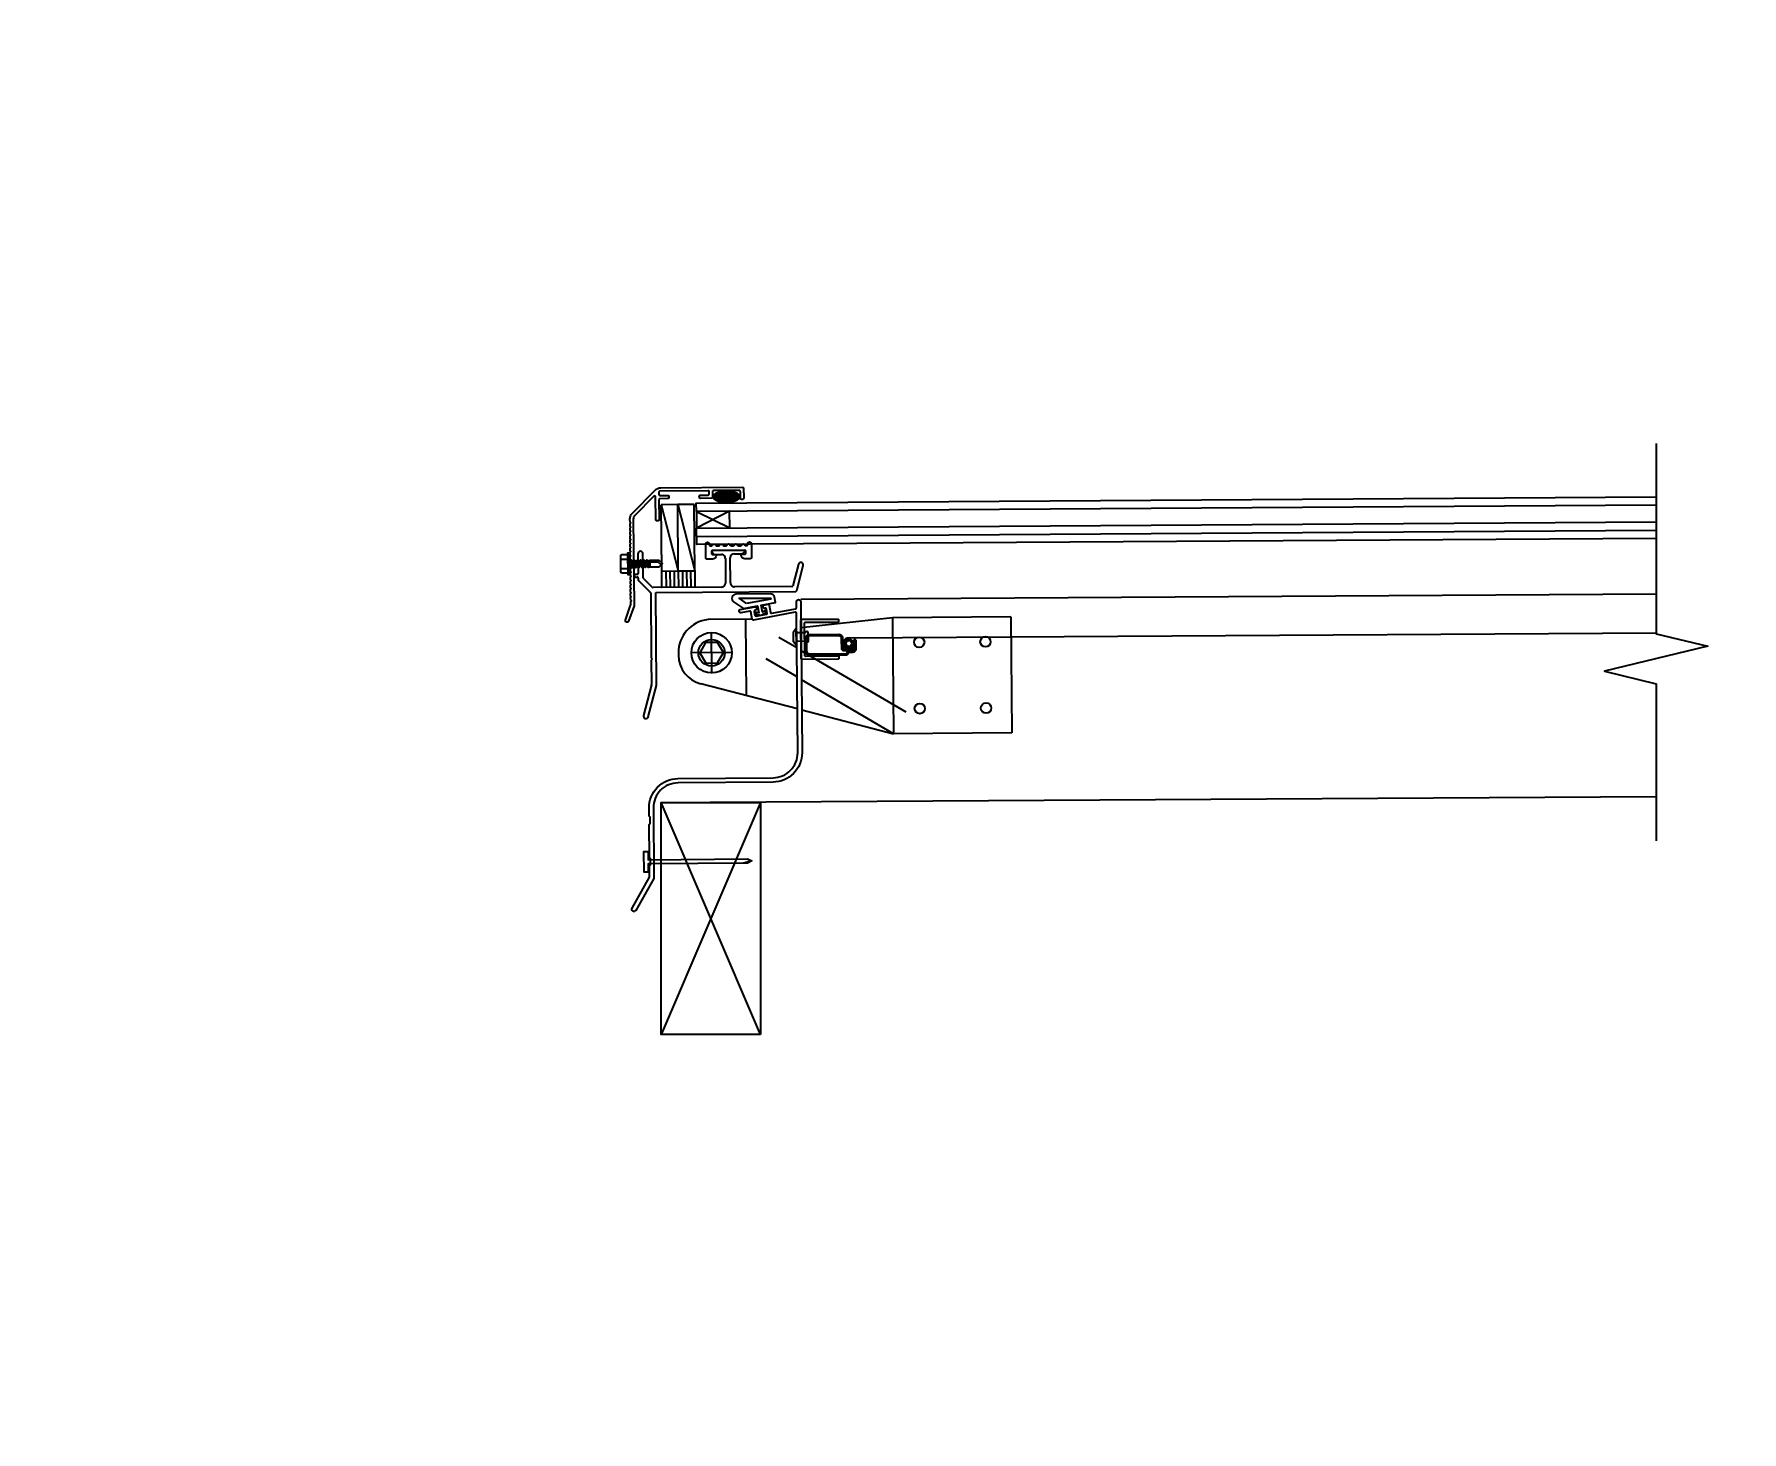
# Model space of a CAD drawing. Header units: inches. Extents: x -2661 to 42767, y -1222 to 9099.
# Drawn here: x 2387.08 to 2412.85, y 1859.68 to 1880.78 of the extents above; entities that cross this region are included whole.
import ezdxf
from ezdxf import colors
from ezdxf.entities.mleader import LeaderData, LeaderLine
from ezdxf.math import Vec2, Vec3

# ---------------------------------------------------------------- set-up
doc = ezdxf.new("R2010")
doc.units = ezdxf.units.IN
doc.header["$LTSCALE"] = 12
doc.header["$MEASUREMENT"] = 0
doc.layers.get('0').update_dxf_attribs({"linetype": 'CONTINUOUS'})
doc.layers.add('DESIGNER COMMENTS', color=221, linetype='CONTINUOUS', plot=False)
for name, color, linetype in [('S-ANNO-NOTE', 4, 'CONTINUOUS'), ('S-ARCH', 1, 'CONTINUOUS'), ('S-WOOD', 3, 'CONTINUOUS')]:
    doc.layers.add(name, color=color, linetype=linetype)
doc.styles.add('Arial', font='arial.ttf', dxfattribs={"width": 0.85})

# ---------------------------------------------------------------- blocks, each defined once
blk = doc.blocks.new('*U1285')
blk.add_lwpolyline([(1.5, -3.5), (0, -3.5), (0, 0), (1.5, 0)], close=True)
at = {"layer": 'S-WOOD', "color": 2}
for p, q in [((1.5, -3.5), (0, 0)), ((1.5, 0), (0, -3.5))]:
    blk.add_line(p, q, dxfattribs=at)
blk = doc.blocks.new('SKYKLIGHT LEFT')
at = {"layer": 'S-ARCH'}
h = blk.add_hatch(dxfattribs=at)
h.set_pattern_fill('ANSI31', color=256, angle=0.4896, style=0, pattern_type=2)
h.set_pattern_definition([(45.48955, (23727.127024, -124296.161193), (-0.010446132, 0.01026913), [])])
h.paths.add_polyline_path([(23726.825, -124301.695), (23726.825, -124301.697), (23726.826, -124301.699), (23726.826, -124301.701), (23726.826, -124301.702), (23726.827, -124301.704), (23726.827, -124301.706), (23726.828, -124301.708), (23726.828, -124301.709), (23726.829, -124301.711), (23726.83, -124301.713), (23726.831, -124301.715), (23726.833, -124301.717), (23726.834, -124301.718), (23726.835, -124301.72), (23726.837, -124301.723), (23726.838, -124301.725), (23726.84, -124301.727), (23726.843, -124301.729), (23726.845, -124301.731), (23726.848, -124301.733), (23726.851, -124301.736), (23726.854, -124301.738), (23726.857, -124301.74), (23726.861, -124301.743), (23726.865, -124301.745), (23726.869, -124301.747), (23726.873, -124301.749), (23726.878, -124301.752), (23726.882, -124301.754), (23726.887, -124301.756), (23726.892, -124301.758), (23726.897, -124301.759), (23726.903, -124301.761), (23726.908, -124301.763), (23726.915, -124301.765), (23726.921, -124301.766), (23726.928, -124301.768), (23726.935, -124301.77), (23726.943, -124301.771), (23726.951, -124301.773), (23726.96, -124301.774), (23726.969, -124301.776), (23726.978, -124301.777), (23726.987, -124301.777), (23726.997, -124301.778), (23727.007, -124301.778), (23727.017, -124301.779), (23727.028, -124301.779), (23727.039, -124301.779), (23727.049, -124301.778), (23727.06, -124301.778), (23727.069, -124301.777), (23727.079, -124301.776), (23727.088, -124301.775), (23727.097, -124301.773), (23727.105, -124301.772), (23727.113, -124301.77), (23727.121, -124301.768), (23727.128, -124301.767), (23727.134, -124301.765), (23727.14, -124301.763), (23727.145, -124301.762), (23727.15, -124301.76), (23727.154, -124301.759), (23727.158, -124301.757), (23727.162, -124301.756), (23727.166, -124301.754), (23727.17, -124301.753), (23727.173, -124301.751), (23727.177, -124301.75), (23727.18, -124301.748), (23727.184, -124301.747), (23727.187, -124301.745), (23727.19, -124301.743), (23727.193, -124301.742), (23727.196, -124301.74), (23727.198, -124301.738), (23727.201, -124301.736), (23727.204, -124301.734), (23727.206, -124301.732), (23727.208, -124301.73), (23727.211, -124301.728), (23727.212, -124301.726), (23727.214, -124301.724), (23727.216, -124301.723), (23727.217, -124301.721), (23727.219, -124301.719), (23727.22, -124301.718), (23727.221, -124301.717), (23727.222, -124301.715), (23727.223, -124301.714), (23727.224, -124301.712), (23727.224, -124301.711), (23727.225, -124301.709), (23727.226, -124301.708), (23727.227, -124301.706), (23727.227, -124301.704), (23727.228, -124301.703), (23727.229, -124301.701), (23727.229, -124301.699), (23727.229, -124301.697), (23727.229, -124301.695), (23727.23, -124301.693), (23727.23, -124301.691), (23727.23, -124301.689), (23727.229, -124301.687), (23727.229, -124301.685), (23727.229, -124301.683), (23727.228, -124301.681), (23727.228, -124301.68), (23727.227, -124301.678), (23727.226, -124301.676), (23727.226, -124301.675), (23727.225, -124301.673), (23727.224, -124301.671), (23727.222, -124301.669), (23727.221, -124301.667), (23727.22, -124301.665), (23727.218, -124301.663), (23727.216, -124301.661), (23727.215, -124301.659), (23727.212, -124301.657), (23727.21, -124301.655), (23727.207, -124301.652), (23727.204, -124301.65), (23727.201, -124301.648), (23727.198, -124301.645), (23727.194, -124301.643), (23727.19, -124301.641), (23727.186, -124301.639), (23727.182, -124301.636), (23727.177, -124301.634), (23727.173, -124301.632), (23727.168, -124301.63), (23727.163, -124301.628), (23727.158, -124301.626), (23727.152, -124301.625), (23727.147, -124301.623), (23727.14, -124301.621), (23727.134, -124301.619), (23727.127, -124301.618), (23727.12, -124301.616), (23727.112, -124301.614), (23727.104, -124301.613), (23727.095, -124301.611), (23727.086, -124301.61), (23727.077, -124301.609), (23727.068, -124301.608), (23727.058, -124301.608), (23727.048, -124301.607), (23727.038, -124301.607), (23727.027, -124301.607), (23727.016, -124301.607), (23727.006, -124301.608), (23726.995, -124301.608), (23726.986, -124301.609), (23726.976, -124301.61), (23726.967, -124301.611), (23726.958, -124301.612), (23726.95, -124301.614), (23726.942, -124301.616), (23726.934, -124301.617), (23726.927, -124301.619), (23726.921, -124301.621), (23726.915, -124301.622), (23726.91, -124301.624), (23726.905, -124301.625), (23726.901, -124301.627), (23726.897, -124301.628), (23726.893, -124301.63), (23726.889, -124301.631), (23726.885, -124301.633), (23726.882, -124301.635), (23726.878, -124301.636), (23726.875, -124301.638), (23726.871, -124301.639), (23726.868, -124301.641), (23726.865, -124301.642), (23726.862, -124301.644), (23726.859, -124301.646), (23726.856, -124301.648), (23726.854, -124301.65), (23726.851, -124301.652), (23726.849, -124301.654), (23726.847, -124301.656), (23726.844, -124301.658), (23726.842, -124301.66), (23726.841, -124301.661), (23726.839, -124301.663), (23726.838, -124301.665), (23726.836, -124301.666), (23726.835, -124301.668), (23726.834, -124301.669), (23726.833, -124301.67), (23726.832, -124301.672), (23726.831, -124301.673), (23726.831, -124301.675), (23726.83, -124301.676), (23726.829, -124301.678), (23726.828, -124301.68), (23726.828, -124301.681), (23726.827, -124301.683), (23726.826, -124301.685), (23726.826, -124301.687), (23726.826, -124301.689), (23726.825, -124301.691), (23726.825, -124301.693)])
for p, q in [((23726.291, -124301.812), (23726.041, -124301.814)), ((23726.05, -124302.814), (23726.041, -124301.814)), ((23726.041, -124301.814), (23726.3, -124302.812)), ((23726.541, -124301.81), (23726.291, -124301.812)), ((23726.3, -124302.812), (23726.291, -124301.812)), ((23726.291, -124301.812), (23726.55, -124302.81)), ((23726.3, -124302.812), (23726.291, -124301.812)), ((23726.55, -124302.81), (23726.541, -124301.81)), ((23726.573, -124301.916), (23727.076, -124302.161)), ((23727.073, -124301.911), (23726.576, -124302.166)), ((23726.577, -124302.291), (23741.056, -124302.197, -1912.518)), ((23725.692, -124302.554), (23725.694, -124302.85)), ((23725.77, -124302.917), (23725.767, -124302.554)), ((23727.305, -124302.503), (23726.805, -124302.507)), ((23727.145, -124302.554), (23727.246, -124302.554)), ((23725.433, -124302.636), (23725.536, -124302.635)), ((23725.434, -124302.777), (23725.537, -124302.776)), ((23725.573, -124302.75), (23725.561, -124302.687)), ((23725.595, -124302.75), (23725.579, -124302.661)), ((23725.588, -124302.645), (23725.611, -124302.765)), ((23725.604, -124302.661), (23725.62, -124302.749)), ((23725.643, -124302.749), (23725.626, -124302.661)), ((23725.658, -124302.765), (23725.636, -124302.645)), ((23725.652, -124302.66), (23725.668, -124302.749)), ((23725.69, -124302.749), (23725.674, -124302.66)), ((23725.706, -124302.764), (23725.684, -124302.644)), ((23725.699, -124302.66), (23725.716, -124302.749)), ((23725.738, -124302.748), (23725.721, -124302.66)), ((23725.753, -124302.764), (23725.731, -124302.644)), ((23725.747, -124302.659), (23725.763, -124302.748)), ((23725.785, -124302.748), (23725.769, -124302.659)), ((23725.779, -124302.644), (23725.801, -124302.763)), ((23725.794, -124302.659), (23725.811, -124302.748)), ((23725.833, -124302.748), (23725.817, -124302.659)), ((23725.826, -124302.643), (23725.849, -124302.763)), ((23725.842, -124302.659), (23725.858, -124302.747)), ((23725.874, -124302.712), (23725.864, -124302.658)), ((23726.05, -124302.814), (23726.3, -124302.812)), ((23726.112, -124302.813), (23726.115, -124303.063)), ((23726.175, -124302.813), (23726.177, -124303.063)), ((23726.237, -124302.812), (23726.24, -124303.062)), ((23726.3, -124302.812), (23726.55, -124302.81)), ((23726.3, -124302.812), (23726.302, -124303.062)), ((23726.362, -124302.811), (23726.365, -124303.061)), ((23726.425, -124302.811), (23726.427, -124303.061)), ((23726.487, -124302.81), (23726.49, -124303.06)), ((23726.865, -124302.567), (23726.95, -124302.566)), ((23727.011, -124302.626), (23727.014, -124302.996)), ((23727.089, -124302.995), (23727.085, -124302.615)), ((23728.112, -124302.713), (23728.029, -124303.036)), ((23728.087, -124303.11), (23728.185, -124302.732)), ((23725.68, -124302.865), (23725.655, -124302.865)), ((23725.655, -124302.905), (23725.68, -124302.905)), ((23725.695, -124302.92), (23725.695, -124302.949)), ((23725.7, -124302.959), (23725.88, -124303.136)), ((23725.91, -124303.061), (23725.775, -124302.927)), ((23726.954, -124303.056), (23725.921, -124303.065)), ((23728.014, -124303.047), (23727.149, -124303.054)), ((23725.884, -124303.146), (23725.892, -124304.119)), ((23725.959, -124303.14), (23728.072, -124303.122)), ((23725.971, -124304.538), (23725.959, -124303.14)), ((23741.056, -124303.166, -1912.518), (23728.147, -124303.246)), ((23727.418, -124303.543), (23726.749, -124303.548)), ((23727.313, -124303.544), (23727.322, -124304.694)), ((23729.535, -124303.521), (23728.151, -124303.671)), ((23731.317, -124303.506), (23729.535, -124303.521)), ((23729.535, -124303.521), (23729.55, -124305.271)), ((23731.317, -124303.506), (23731.332, -124305.256)), ((23726.806, -124304.36), (23726.801, -124303.735)), ((23728.089, -124303.975), (23727.817, -124303.816)), ((23728.875, -124303.822), (23741.056, -124303.748, -1912.518)), ((23726.303, -124304.052), (23726.304, -124304.086)), ((23727.116, -124304.045), (23726.491, -124304.051)), ((23726.712, -124303.894), (23726.624, -124304.049)), ((23726.624, -124304.049), (23726.715, -124304.204)), ((23726.891, -124303.892), (23726.712, -124303.894)), ((23726.982, -124304.046), (23726.891, -124303.892)), ((23726.894, -124304.202), (23726.982, -124304.046)), ((23729.74, -124304.947), (23728.154, -124304.018)), ((23725.893, -124304.161), (23725.896, -124304.528)), ((23725.897, -124304.13), (23725.907, -124304.14)), ((23725.907, -124304.14), (23725.897, -124304.151)), ((23726.715, -124304.204), (23726.894, -124304.202)), ((23728.092, -124304.412), (23727.627, -124304.14)), ((23725.895, -124304.532), (23725.776, -124304.994)), ((23725.848, -124305.013), (23725.97, -124304.541)), ((23728.097, -124304.895), (23726.641, -124304.518)), ((23729.55, -124305.271), (23728.158, -124304.455)), ((23728.162, -124304.911), (23729.55, -124305.271)), ((23731.332, -124305.256), (23729.55, -124305.271)), ((23741.056, -124306.225, -1912.518), (23726.78, -124306.31))]:
    blk.add_line(p, q, dxfattribs=at)
at = {"layer": 'S-ARCH', "elevation": -1912.518}
blk.add_lwpolyline([(23741.056, -124300.889), (23741.056, -124303.761), (23741.834, -124303.95), (23740.278, -124304.328), (23741.056, -124304.518), (23741.056, -124306.889)], dxfattribs=at)
at = {"layer": 'S-ARCH'}
for points in [[(23725.575, -124302.512), (23725.575, -124302.47), (23725.585, -124302.46), (23725.575, -124302.45), (23725.575, -124302.408), (23725.584, -124302.398), (23725.574, -124302.388), (23725.574, -124302.346), (23725.584, -124302.336), (23725.574, -124302.326), (23725.573, -124302.284), (23725.583, -124302.274), (23725.573, -124302.264), (23725.573, -124302.222), (23725.583, -124302.212), (23725.573, -124302.202), (23725.572, -124302.16), (23725.582, -124302.15), (23725.572, -124302.14), (23725.572, -124302.098), (23725.582, -124302.088), (23725.572, -124302.078), (23725.571, -124302.031, -0.198912), (23725.607, -124301.943), (23725.949, -124301.595, -0.198912), (23726.037, -124301.558), (23727.27, -124301.547, -0.414214), (23727.286, -124301.563), (23727.288, -124301.711, -0.414214), (23727.263, -124301.736, -0.414214), (23727.238, -124301.711), (23727.237, -124301.613, 0.414214), (23727.221, -124301.598), (23726.833, -124301.601, 0.414214), (23726.817, -124301.617), (23726.818, -124301.7, -0.414214), (23726.802, -124301.716), (23726.634, -124301.718, -0.414214), (23726.618, -124301.702), (23726.617, -124301.684, -0.414214), (23726.633, -124301.668), (23726.751, -124301.667, 0.414214), (23726.767, -124301.65), (23726.767, -124301.617, 0.414214), (23726.751, -124301.602), (23726.023, -124301.608, 0.414214), (23726.007, -124301.624), (23726.007, -124301.657, 0.414214), (23726.023, -124301.673), (23726.141, -124301.672, -0.414214), (23726.157, -124301.688), (23726.158, -124301.706, -0.414214), (23726.142, -124301.722), (23726.024, -124301.723, 0.414214), (23726.008, -124301.739), (23726.01, -124302.042, -0.414214), (23725.995, -124302.058), (23725.977, -124302.058, -0.414214), (23725.96, -124302.042), (23725.957, -124301.697, 0.668179), (23725.93, -124301.686), (23725.643, -124301.978, 0.198912), (23725.621, -124302.031), (23725.632, -124303.333, -0.087489), (23725.632, -124303.339), (23725.549, -124303.57, -0.414214), (23725.518, -124303.586, -0.414214), (23725.502, -124303.554), (23725.581, -124303.33, 0.087489), (23725.582, -124303.325), (23725.582, -124303.276), (23725.592, -124303.265), (23725.582, -124303.256), (23725.581, -124303.214), (23725.591, -124303.203), (23725.581, -124303.194), (23725.581, -124303.152), (23725.591, -124303.141), (23725.581, -124303.132), (23725.58, -124303.09), (23725.59, -124303.079), (23725.58, -124303.07), (23725.58, -124303.028), (23725.59, -124303.017), (23725.58, -124303.008), (23725.579, -124302.966), (23725.589, -124302.955), (23725.579, -124302.946), (23725.579, -124302.904), (23725.589, -124302.894), (23725.579, -124302.884), (23725.578, -124302.842), (23725.588, -124302.832), (23725.578, -124302.822), (23725.578, -124302.78), (23725.588, -124302.77), (23725.578, -124302.76), (23725.577, -124302.718), (23725.587, -124302.708), (23725.577, -124302.698), (23725.577, -124302.656), (23725.587, -124302.646), (23725.576, -124302.636), (23725.576, -124302.594), (23725.586, -124302.584), (23725.576, -124302.574), (23725.576, -124302.532), (23725.586, -124302.522)], [(23727.033, -124302.424, -0.691564), (23727.085, -124302.424, 0.312101), (23727.099, -124302.433), (23727.129, -124302.433, 0.312101), (23727.143, -124302.423, -0.691564), (23727.195, -124302.423, 0.312101), (23727.209, -124302.432), (23727.239, -124302.432, 0.312101), (23727.253, -124302.422, -0.691564), (23727.305, -124302.422, 0.312101), (23727.319, -124302.431), (23727.333, -124302.431, 0.414214), (23727.348, -124302.416), (23727.348, -124302.404, -0.414214), (23727.375, -124302.376, -0.414214), (23727.403, -124302.403), (23727.404, -124302.614, -0.414214), (23727.39, -124302.629), (23727.303, -124302.63, -0.399638), (23727.248, -124302.578, -0.428941), (23727.263, -124302.562), (23727.305, -124302.562, 0.414214), (23727.32, -124302.546), (23727.32, -124302.514, 0.414214), (23727.305, -124302.5), (23726.815, -124302.504, 0.414214), (23726.8, -124302.519), (23726.8, -124302.551, 0.414214), (23726.815, -124302.566), (23726.858, -124302.565, -0.428941), (23726.873, -124302.581, -0.399638), (23726.818, -124302.634), (23726.732, -124302.634, -0.414214), (23726.717, -124302.62), (23726.715, -124302.409, -0.414214), (23726.742, -124302.381, -0.414214), (23726.77, -124302.409), (23726.77, -124302.421, 0.414214), (23726.785, -124302.436), (23726.799, -124302.436, 0.312101), (23726.813, -124302.426, -0.691564), (23726.865, -124302.426, 0.312101), (23726.879, -124302.435), (23726.909, -124302.435, 0.312101), (23726.923, -124302.425, -0.691564), (23726.975, -124302.425, 0.312101), (23726.989, -124302.434), (23727.019, -124302.434, 0.312101)], [(23727.221, -124303.414, -0.414214), (23727.234, -124303.395), (23727.462, -124303.353, -0.414214), (23727.48, -124303.365), (23727.484, -124303.383, -0.414214), (23727.471, -124303.402), (23727.459, -124303.404, 0.414214), (23727.446, -124303.423), (23727.457, -124303.483, 0.414214), (23727.476, -124303.495), (23727.629, -124303.467, 0.414214), (23727.642, -124303.448), (23727.631, -124303.388, 0.414214), (23727.612, -124303.376), (23727.601, -124303.378, -0.414214), (23727.582, -124303.365), (23727.579, -124303.347, -0.414214), (23727.591, -124303.329), (23727.652, -124303.317, -0.414214), (23727.671, -124303.33), (23727.691, -124303.439, 0.414214), (23727.71, -124303.452), (23728.07, -124303.385, 0.36397), (23728.083, -124303.369), (23728.083, -124303.279, -0.414214), (23728.115, -124303.246, -0.414214), (23728.148, -124303.278), (23728.167, -124305.556, -0.414214), (23727.731, -124306), (23726.296, -124306.012, 0.414214), (23725.924, -124306.39), (23725.933, -124307.446, -0.131652), (23725.931, -124307.454), (23725.658, -124307.936, -0.414214), (23725.614, -124307.948, -0.414214), (23725.602, -124307.904), (23725.866, -124307.437, 0.131652), (23725.868, -124307.429), (23725.867, -124307.263), (23725.882, -124307.247), (23725.881, -124307.153), (23725.866, -124307.139), (23725.861, -124306.638), (23725.876, -124306.622), (23725.875, -124306.528), (23725.86, -124306.514), (23725.859, -124306.391, -0.414214), (23726.295, -124305.947), (23727.73, -124305.935, 0.414214), (23728.102, -124305.556), (23728.084, -124303.453, 0.466308), (23728.065, -124303.437), (23727.436, -124303.554, -0.414214), (23727.417, -124303.541), (23727.397, -124303.432, 0.414214), (23727.378, -124303.419), (23727.243, -124303.444, -0.414214), (23727.224, -124303.431)], [(23727.621, -124303.441), (23727.616, -124303.409), (23727.573, -124303.435), (23727.553, -124303.329), (23727.769, -124303.289), (23727.754, -124303.21, 0.36397), (23727.692, -124303.159), (23727.17, -124303.164, 0.73323), (23727.135, -124303.278), (23727.282, -124303.379), (23727.497, -124303.339), (23727.517, -124303.445), (23727.468, -124303.437), (23727.474, -124303.468), (23727.553, -124303.481)]]:
    blk.add_lwpolyline(points, format="xyb", close=True, dxfattribs=at)
for points in [[(23741.056, -124301.822), (23726.573, -124301.916), (23726.572, -124301.791), (23741.056, -124301.697)], [(23741.056, -124302.322), (23726.578, -124302.416), (23726.576, -124302.166), (23741.056, -124302.072)], [(23725.561, -124302.661), (23725.579, -124302.661), (23725.588, -124302.645), (23725.604, -124302.661), (23725.626, -124302.661), (23725.636, -124302.645), (23725.652, -124302.66), (23725.674, -124302.66), (23725.684, -124302.644), (23725.699, -124302.66), (23725.721, -124302.66), (23725.731, -124302.644), (23725.747, -124302.659), (23725.769, -124302.659), (23725.779, -124302.644), (23725.794, -124302.659), (23725.817, -124302.659), (23725.826, -124302.643), (23725.842, -124302.659), (23725.864, -124302.658), (23725.873, -124302.644)], [(23725.874, -124302.747), (23725.858, -124302.747), (23725.849, -124302.763), (23725.833, -124302.748), (23725.811, -124302.748), (23725.801, -124302.763), (23725.785, -124302.748), (23725.763, -124302.748), (23725.753, -124302.764), (23725.738, -124302.748), (23725.716, -124302.749), (23725.706, -124302.764), (23725.69, -124302.749), (23725.668, -124302.749), (23725.658, -124302.765), (23725.643, -124302.749), (23725.62, -124302.749), (23725.611, -124302.765), (23725.595, -124302.75), (23725.573, -124302.75), (23725.563, -124302.765), (23725.562, -124302.764)], [(23725.873, -124302.65), (23726.008, -124302.648), (23726.061, -124302.701), (23726.009, -124302.755), (23725.874, -124302.756), (23725.873, -124302.644)], [(23726.04, -124302.723), (23725.995, -124302.68), (23725.874, -124302.681)], [(23727.408, -124307.19), (23727.345, -124307.222), (23725.845, -124307.234), (23725.847, -124307.359), (23725.784, -124307.36), (23725.781, -124307.048), (23725.844, -124307.047), (23725.845, -124307.172), (23727.345, -124307.159), (23727.408, -124307.19), (23727.283, -124307.222)]]:
    blk.add_lwpolyline(points, dxfattribs=at)
for points in [[(23726.576, -124302.166), (23727.076, -124302.161), (23727.073, -124301.911), (23726.573, -124301.916)], [(23725.563, -124302.868), (23725.56, -124302.542), (23725.535, -124302.543), (23725.538, -124302.869)], [(23726.05, -124302.814), (23726.55, -124302.81), (23726.552, -124303.06), (23726.052, -124303.064)], [(23727.332, -124303.305), (23727.217, -124303.226), (23727.692, -124303.222), (23727.695, -124303.238)], [(23728.037, -124303.734), (23728.074, -124303.684), (23728.077, -124303.934), (23728.039, -124303.884)]]:
    blk.add_lwpolyline(points, close=True, dxfattribs=at)
for points in [[(23725.538, -124302.845), (23725.451, -124302.845, -0.414214), (23725.435, -124302.83), (23725.432, -124302.584, -0.414214), (23725.448, -124302.567), (23725.535, -124302.567)], [(23728.076, -124303.872), (23728.217, -124303.87, 0.706755), (23728.264, -124303.87), (23728.262, -124303.745, 0.706755), (23728.216, -124303.745), (23728.075, -124303.747)]]:
    blk.add_lwpolyline(points, format="xyb", dxfattribs=at)
for points in [[(23728.725, -124304.128, 0), (23728.725, -124304.129, 0), (23728.725, -124304.13, 0), (23728.725, -124304.131, 0), (23728.725, -124304.131, 0), (23728.725, -124304.132, 0), (23728.724, -124304.133, 0), (23728.724, -124304.134, 0), (23728.724, -124304.134, 0), (23728.724, -124304.135, 0), (23728.723, -124304.136, 0), (23728.723, -124304.136, 0), (23728.723, -124304.137, 0), (23728.722, -124304.137, 0), (23728.722, -124304.138, 0), (23728.721, -124304.139, 0), (23728.721, -124304.139, 0), (23728.72, -124304.14, 0), (23728.72, -124304.14, 0), (23728.719, -124304.141, 0), (23728.718, -124304.141, 0), (23728.718, -124304.141, 0), (23728.717, -124304.142, 0), (23728.717, -124304.142, 0), (23728.716, -124304.142, 0), (23728.715, -124304.143, 0), (23728.714, -124304.143, 0), (23728.714, -124304.143, 0), (23728.713, -124304.143, 0), (23728.712, -124304.143, 0), (23728.712, -124304.143, 0), (23728.711, -124304.144, 0), (23728.71, -124304.144, 0), (23728.17, -124304.148, 0), (23728.169, -124304.148, 0), (23728.169, -124304.148, 0), (23728.168, -124304.148, 0), (23728.167, -124304.148, 0), (23728.166, -124304.148, 0), (23728.166, -124304.148, 0), (23728.165, -124304.147, 0), (23728.164, -124304.147, 0), (23728.164, -124304.147, 0), (23728.163, -124304.146, 0), (23728.162, -124304.146, 0), (23728.162, -124304.146, 0), (23728.161, -124304.145, 0), (23728.161, -124304.145, 0), (23728.16, -124304.144, 0), (23728.159, -124304.144, 0), (23728.159, -124304.143, 0), (23728.158, -124304.143, 0), (23728.158, -124304.142, 0), (23728.158, -124304.142, 0), (23728.157, -124304.141, 0), (23728.157, -124304.14, 0), (23728.156, -124304.14, 0), (23728.156, -124304.139, 0), (23728.156, -124304.138, 0), (23728.156, -124304.138, 0), (23728.155, -124304.137, 0), (23728.155, -124304.136, 0), (23728.155, -124304.136, 0), (23728.155, -124304.135, 0), (23728.155, -124304.134, 0), (23728.155, -124304.133, 0), (23728.15, -124303.558, 0), (23728.15, -124303.558, 0), (23728.15, -124303.557, 0), (23728.15, -124303.556, 0), (23728.15, -124303.555, 0), (23728.151, -124303.555, 0), (23728.151, -124303.554, 0), (23728.151, -124303.553, 0), (23728.151, -124303.553, 0), (23728.151, -124303.552, 0), (23728.152, -124303.551, 0), (23728.152, -124303.551, 0), (23728.153, -124303.55, 0), (23728.153, -124303.549, 0), (23728.153, -124303.549, 0), (23728.154, -124303.548, 0), (23728.154, -124303.548, 0), (23728.155, -124303.547, 0), (23728.155, -124303.547, 0), (23728.156, -124303.546, 0), (23728.157, -124303.546, 0), (23728.157, -124303.545, 0), (23728.158, -124303.545, 0), (23728.159, -124303.545, 0), (23728.159, -124303.544, 0), (23728.16, -124303.544, 0), (23728.161, -124303.544, 0), (23728.161, -124303.544, 0), (23728.162, -124303.544, 0), (23728.163, -124303.543, 0), (23728.163, -124303.543, 0), (23728.164, -124303.543, 0), (23728.165, -124303.543, 0), (23728.705, -124303.539, 0), (23728.706, -124303.539, 0), (23728.706, -124303.539, 0), (23728.707, -124303.539, 0), (23728.708, -124303.539, 0), (23728.709, -124303.539, 0), (23728.709, -124303.539, 0), (23728.71, -124303.539, 0), (23728.711, -124303.54, 0), (23728.711, -124303.54, 0), (23728.712, -124303.54, 0), (23728.713, -124303.541, 0), (23728.713, -124303.541, 0), (23728.714, -124303.541, 0), (23728.714, -124303.542, 0), (23728.715, -124303.542, 0), (23728.716, -124303.543, 0), (23728.716, -124303.543, 0), (23728.717, -124303.544, 0), (23728.717, -124303.545, 0), (23728.717, -124303.545, 0), (23728.718, -124303.546, 0), (23728.718, -124303.546, 0), (23728.719, -124303.547, 0), (23728.719, -124303.548, 0), (23728.719, -124303.548, 0), (23728.719, -124303.549, 0), (23728.72, -124303.55, 0), (23728.72, -124303.551, 0), (23728.72, -124303.551, 0), (23728.72, -124303.552, 0), (23728.72, -124303.553, 0), (23728.72, -124303.553, 0), (23728.72, -124303.573, 0), (23728.72, -124303.574, 0), (23728.72, -124303.575, 0), (23728.72, -124303.576, 0), (23728.72, -124303.576, 0), (23728.72, -124303.577, 0), (23728.72, -124303.578, 0), (23728.719, -124303.579, 0), (23728.719, -124303.579, 0), (23728.719, -124303.58, 0), (23728.719, -124303.581, 0), (23728.718, -124303.581, 0), (23728.718, -124303.582, 0), (23728.717, -124303.582, 0), (23728.717, -124303.583, 0), (23728.716, -124303.584, 0), (23728.716, -124303.584, 0), (23728.715, -124303.585, 0), (23728.715, -124303.585, 0), (23728.714, -124303.586, 0), (23728.714, -124303.586, 0), (23728.713, -124303.586, 0), (23728.712, -124303.587, 0), (23728.712, -124303.587, 0), (23728.711, -124303.587, 0), (23728.71, -124303.588, 0), (23728.71, -124303.588, 0), (23728.709, -124303.588, 0), (23728.708, -124303.588, 0), (23728.708, -124303.588, 0), (23728.707, -124303.589, 0), (23728.706, -124303.589, 0), (23728.705, -124303.589, 0), (23728.215, -124303.593, 0), (23728.215, -124303.593, 0), (23728.214, -124303.593, 0), (23728.213, -124303.593, 0), (23728.212, -124303.593, 0), (23728.212, -124303.593, 0), (23728.211, -124303.593, 0), (23728.21, -124303.594, 0), (23728.21, -124303.594, 0), (23728.209, -124303.594, 0), (23728.208, -124303.595, 0), (23728.208, -124303.595, 0), (23728.207, -124303.595, 0), (23728.206, -124303.596, 0), (23728.206, -124303.596, 0), (23728.205, -124303.597, 0), (23728.205, -124303.597, 0), (23728.204, -124303.598, 0), (23728.204, -124303.598, 0), (23728.203, -124303.599, 0), (23728.203, -124303.6, 0), (23728.203, -124303.6, 0), (23728.202, -124303.601, 0), (23728.202, -124303.601, 0), (23728.202, -124303.602, 0), (23728.201, -124303.603, 0), (23728.201, -124303.604, 0), (23728.201, -124303.604, 0), (23728.201, -124303.605, 0), (23728.201, -124303.606, 0), (23728.201, -124303.606, 0), (23728.201, -124303.607, 0), (23728.201, -124303.608, 0), (23728.205, -124304.083, 0), (23728.205, -124304.084, 0), (23728.205, -124304.084, 0), (23728.205, -124304.085, 0), (23728.205, -124304.086, 0), (23728.205, -124304.087, 0), (23728.205, -124304.087, 0), (23728.205, -124304.088, 0), (23728.206, -124304.089, 0), (23728.206, -124304.089, 0), (23728.206, -124304.09, 0), (23728.207, -124304.091, 0), (23728.207, -124304.091, 0), (23728.208, -124304.092, 0), (23728.208, -124304.092, 0), (23728.209, -124304.093, 0), (23728.209, -124304.093, 0), (23728.21, -124304.094, 0), (23728.21, -124304.094, 0), (23728.211, -124304.095, 0), (23728.211, -124304.095, 0), (23728.212, -124304.096, 0), (23728.213, -124304.096, 0), (23728.213, -124304.096, 0), (23728.214, -124304.097, 0), (23728.215, -124304.097, 0), (23728.215, -124304.097, 0), (23728.216, -124304.097, 0), (23728.217, -124304.097, 0), (23728.217, -124304.098, 0), (23728.218, -124304.098, 0), (23728.219, -124304.098, 0), (23728.22, -124304.098, 0), (23728.71, -124304.094, 0), (23728.71, -124304.094, 0), (23728.711, -124304.094, 0), (23728.712, -124304.094, 0), (23728.713, -124304.094, 0), (23728.713, -124304.094, 0), (23728.714, -124304.094, 0), (23728.715, -124304.094, 0), (23728.715, -124304.095, 0), (23728.716, -124304.095, 0), (23728.717, -124304.095, 0), (23728.717, -124304.096, 0), (23728.718, -124304.096, 0), (23728.719, -124304.096, 0), (23728.719, -124304.097, 0), (23728.72, -124304.097, 0), (23728.72, -124304.098, 0), (23728.721, -124304.098, 0), (23728.721, -124304.099, 0), (23728.722, -124304.1, 0), (23728.722, -124304.1, 0), (23728.723, -124304.101, 0), (23728.723, -124304.101, 0), (23728.723, -124304.102, 0), (23728.724, -124304.103, 0), (23728.724, -124304.103, 0), (23728.724, -124304.104, 0), (23728.724, -124304.105, 0), (23728.724, -124304.106, 0), (23728.725, -124304.106, 0), (23728.725, -124304.107, 0), (23728.725, -124304.108, 0), (23728.725, -124304.108, 0), (23728.725, -124304.128, 0)], [(23728.985, -124303.872, 0), (23728.985, -124303.871, 0), (23728.985, -124303.87, 0), (23728.985, -124303.869, 0), (23728.985, -124303.868, 0), (23728.985, -124303.867, 0), (23728.984, -124303.866, 0), (23728.984, -124303.865, 0), (23728.984, -124303.864, 0), (23728.983, -124303.863, 0), (23728.983, -124303.862, 0), (23728.982, -124303.861, 0), (23728.982, -124303.861, 0), (23728.981, -124303.86, 0), (23728.981, -124303.859, 0), (23728.98, -124303.858, 0), (23728.979, -124303.858, 0), (23728.979, -124303.857, 0), (23728.978, -124303.856, 0), (23728.977, -124303.856, 0), (23728.976, -124303.855, 0), (23728.975, -124303.855, 0), (23728.975, -124303.854, 0), (23728.974, -124303.854, 0), (23728.973, -124303.853, 0), (23728.972, -124303.853, 0), (23728.971, -124303.853, 0), (23728.97, -124303.852, 0), (23728.969, -124303.852, 0), (23728.968, -124303.852, 0), (23728.967, -124303.852, 0), (23728.966, -124303.852, 0), (23728.965, -124303.852, 0), (23728.964, -124303.852, 0), (23728.963, -124303.852, 0), (23728.962, -124303.852, 0), (23728.961, -124303.852, 0), (23728.96, -124303.853, 0), (23728.959, -124303.853, 0), (23728.958, -124303.853, 0), (23728.957, -124303.853, 0), (23728.957, -124303.854, 0), (23728.956, -124303.854, 0), (23728.955, -124303.855, 0), (23728.954, -124303.855, 0), (23728.953, -124303.856, 0), (23728.952, -124303.857, 0), (23728.952, -124303.857, 0), (23728.951, -124303.858, 0), (23728.95, -124303.859, 0), (23728.95, -124303.859, 0), (23728.949, -124303.86, 0), (23728.949, -124303.861, 0), (23728.948, -124303.862, 0), (23728.948, -124303.863, 0), (23728.947, -124303.863, 0), (23728.947, -124303.864, 0), (23728.946, -124303.865, 0), (23728.946, -124303.866, 0), (23728.946, -124303.867, 0), (23728.946, -124303.868, 0), (23728.945, -124303.869, 0), (23728.945, -124303.87, 0), (23728.945, -124303.871, 0), (23728.945, -124303.872, 0), (23728.946, -124303.979, 0), (23728.946, -124303.98, 0), (23728.946, -124303.981, 0), (23728.946, -124303.982, 0), (23728.946, -124303.983, 0), (23728.946, -124303.984, 0), (23728.945, -124303.985, 0), (23728.945, -124303.986, 0), (23728.945, -124303.987, 0), (23728.944, -124303.988, 0), (23728.944, -124303.988, 0), (23728.943, -124303.989, 0), (23728.943, -124303.99, 0), (23728.942, -124303.991, 0), (23728.942, -124303.992, 0), (23728.941, -124303.993, 0), (23728.94, -124303.993, 0), (23728.94, -124303.994, 0), (23728.939, -124303.995, 0), (23728.938, -124303.995, 0), (23728.937, -124303.996, 0), (23728.937, -124303.996, 0), (23728.936, -124303.997, 0), (23728.935, -124303.997, 0), (23728.934, -124303.998, 0), (23728.933, -124303.998, 0), (23728.932, -124303.998, 0), (23728.931, -124303.999, 0), (23728.93, -124303.999, 0), (23728.929, -124303.999, 0), (23728.928, -124303.999, 0), (23728.927, -124303.999, 0), (23728.926, -124303.999, 0), (23728.806, -124304, 0), (23728.805, -124304, 0), (23728.804, -124304, 0), (23728.803, -124304, 0), (23728.802, -124304, 0), (23728.802, -124304, 0), (23728.801, -124303.999, 0), (23728.8, -124303.999, 0), (23728.799, -124303.999, 0), (23728.798, -124303.998, 0), (23728.797, -124303.998, 0), (23728.796, -124303.997, 0), (23728.795, -124303.997, 0), (23728.794, -124303.996, 0), (23728.794, -124303.996, 0), (23728.793, -124303.995, 0), (23728.792, -124303.995, 0), (23728.792, -124303.994, 0), (23728.791, -124303.993, 0), (23728.79, -124303.992, 0), (23728.79, -124303.992, 0), (23728.789, -124303.991, 0), (23728.789, -124303.99, 0), (23728.788, -124303.989, 0), (23728.788, -124303.988, 0), (23728.787, -124303.987, 0), (23728.787, -124303.986, 0), (23728.787, -124303.985, 0), (23728.787, -124303.984, 0), (23728.786, -124303.983, 0), (23728.786, -124303.982, 0), (23728.786, -124303.981, 0), (23728.786, -124303.98, 0), (23728.785, -124303.861, 0), (23728.785, -124303.833, 0), (23728.785, -124303.83, 0), (23728.785, -124303.828, 0), (23728.784, -124303.825, 0), (23728.784, -124303.822, 0), (23728.783, -124303.819, 0), (23728.782, -124303.816, 0), (23728.781, -124303.813, 0), (23728.78, -124303.811, 0), (23728.779, -124303.808, 0), (23728.778, -124303.805, 0), (23728.776, -124303.803, 0), (23728.775, -124303.8, 0), (23728.773, -124303.798, 0), (23728.771, -124303.795, 0), (23728.769, -124303.793, 0), (23728.767, -124303.791, 0), (23728.765, -124303.789, 0), (23728.763, -124303.787, 0), (23728.76, -124303.785, 0), (23728.758, -124303.784, 0), (23728.755, -124303.782, 0), (23728.753, -124303.781, 0), (23728.75, -124303.779, 0), (23728.747, -124303.778, 0), (23728.745, -124303.777, 0), (23728.742, -124303.776, 0), (23728.739, -124303.776, 0), (23728.736, -124303.775, 0), (23728.733, -124303.775, 0), (23728.73, -124303.774, 0), (23728.727, -124303.774, 0), (23728.724, -124303.774, 0), (23728.274, -124303.778, 0), (23728.272, -124303.778, 0), (23728.269, -124303.778, 0), (23728.266, -124303.779, 0), (23728.263, -124303.779, 0), (23728.26, -124303.78, 0), (23728.257, -124303.781, 0), (23728.254, -124303.781, 0), (23728.252, -124303.783, 0), (23728.249, -124303.784, 0), (23728.246, -124303.785, 0), (23728.244, -124303.787, 0), (23728.241, -124303.788, 0), (23728.239, -124303.79, 0), (23728.237, -124303.792, 0), (23728.234, -124303.794, 0), (23728.232, -124303.796, 0), (23728.23, -124303.798, 0), (23728.228, -124303.8, 0), (23728.226, -124303.802, 0), (23728.225, -124303.805, 0), (23728.223, -124303.807, 0), (23728.222, -124303.81, 0), (23728.221, -124303.813, 0), (23728.219, -124303.815, 0), (23728.218, -124303.818, 0), (23728.217, -124303.821, 0), (23728.217, -124303.824, 0), (23728.216, -124303.827, 0), (23728.216, -124303.829, 0), (23728.215, -124303.832, 0), (23728.215, -124303.835, 0), (23728.215, -124303.838, 0), (23728.217, -124304.018, 0), (23728.217, -124304.018, 0), (23728.217, -124304.021, 0), (23728.217, -124304.024, 0), (23728.217, -124304.028, 0), (23728.218, -124304.031, 0), (23728.218, -124304.034, 0), (23728.219, -124304.037, 0), (23728.22, -124304.04, 0), (23728.221, -124304.042, 0), (23728.222, -124304.045, 0), (23728.223, -124304.048, 0), (23728.225, -124304.051, 0), (23728.226, -124304.054, 0), (23728.228, -124304.056, 0), (23728.23, -124304.059, 0), (23728.232, -124304.061, 0), (23728.234, -124304.063, 0), (23728.236, -124304.066, 0), (23728.238, -124304.068, 0), (23728.241, -124304.07, 0), (23728.243, -124304.072, 0), (23728.245, -124304.073, 0), (23728.248, -124304.075, 0), (23728.251, -124304.077, 0), (23728.253, -124304.078, 0), (23728.256, -124304.079, 0), (23728.259, -124304.081, 0), (23728.262, -124304.082, 0), (23728.265, -124304.083, 0), (23728.268, -124304.083, 0), (23728.271, -124304.084, 0), (23728.274, -124304.084, 0), (23728.277, -124304.085, 0), (23728.277, -124304.085, 0), (23728.831, -124304.08, 0), (23728.832, -124304.08, 0), (23728.834, -124304.08, 0), (23728.835, -124304.08, 0), (23728.837, -124304.08, 0), (23728.838, -124304.079, 0), (23728.84, -124304.079, 0), (23728.841, -124304.079, 0), (23728.843, -124304.078, 0), (23728.844, -124304.078, 0), (23728.845, -124304.077, 0), (23728.847, -124304.076, 0), (23728.848, -124304.076, 0), (23728.85, -124304.075, 0), (23728.851, -124304.074, 0), (23728.852, -124304.073, 0), (23728.854, -124304.073, 0), (23728.855, -124304.072, 0), (23728.856, -124304.071, 0), (23728.857, -124304.07, 0), (23728.858, -124304.069, 0), (23728.859, -124304.067, 0), (23728.86, -124304.066, 0), (23728.861, -124304.065, 0), (23728.862, -124304.064, 0), (23728.863, -124304.063, 0), (23728.864, -124304.061, 0), (23728.865, -124304.06, 0), (23728.866, -124304.059, 0), (23728.866, -124304.057, 0), (23728.867, -124304.056, 0), (23728.867, -124304.055, 0), (23728.868, -124304.053, 0), (23728.868, -124304.052, 0), (23728.869, -124304.052, 0), (23728.869, -124304.051, 0), (23728.869, -124304.05, 0), (23728.87, -124304.05, 0), (23728.87, -124304.049, 0), (23728.87, -124304.048, 0), (23728.871, -124304.048, 0), (23728.871, -124304.047, 0), (23728.872, -124304.046, 0), (23728.872, -124304.046, 0), (23728.873, -124304.045, 0), (23728.873, -124304.045, 0), (23728.874, -124304.044, 0), (23728.875, -124304.044, 0), (23728.875, -124304.043, 0), (23728.876, -124304.043, 0), (23728.876, -124304.042, 0), (23728.877, -124304.042, 0), (23728.878, -124304.042, 0), (23728.879, -124304.041, 0), (23728.879, -124304.041, 0), (23728.88, -124304.041, 0), (23728.881, -124304.041, 0), (23728.881, -124304.04, 0), (23728.882, -124304.04, 0), (23728.883, -124304.04, 0), (23728.884, -124304.04, 0), (23728.884, -124304.04, 0), (23728.885, -124304.04, 0), (23728.886, -124304.04, 0), (23728.887, -124304.04, 0), (23728.927, -124304.039, 0), (23728.93, -124304.039, 0), (23728.933, -124304.039, 0), (23728.936, -124304.038, 0), (23728.938, -124304.038, 0), (23728.941, -124304.037, 0), (23728.944, -124304.036, 0), (23728.947, -124304.036, 0), (23728.95, -124304.034, 0), (23728.952, -124304.033, 0), (23728.955, -124304.032, 0), (23728.957, -124304.03, 0), (23728.96, -124304.029, 0), (23728.962, -124304.027, 0), (23728.965, -124304.025, 0), (23728.967, -124304.023, 0), (23728.969, -124304.021, 0), (23728.971, -124304.019, 0), (23728.973, -124304.017, 0), (23728.975, -124304.015, 0), (23728.976, -124304.012, 0), (23728.978, -124304.01, 0), (23728.979, -124304.007, 0), (23728.981, -124304.004, 0), (23728.982, -124304.002, 0), (23728.983, -124303.999, 0), (23728.984, -124303.996, 0), (23728.985, -124303.993, 0), (23728.985, -124303.99, 0), (23728.986, -124303.988, 0), (23728.986, -124303.985, 0), (23728.986, -124303.982, 0), (23728.986, -124303.979, 0), (23728.985, -124303.872, 0)], [(23728.965, -124303.852, 0), (23728.966, -124303.979, 0), (23728.966, -124303.981, 0), (23728.966, -124303.983, 0), (23728.966, -124303.985, 0), (23728.966, -124303.987, 0), (23728.965, -124303.989, 0), (23728.965, -124303.991, 0), (23728.964, -124303.992, 0), (23728.963, -124303.994, 0), (23728.963, -124303.996, 0), (23728.962, -124303.998, 0), (23728.961, -124303.999, 0), (23728.96, -124304.001, 0), (23728.959, -124304.003, 0), (23728.957, -124304.004, 0), (23728.956, -124304.006, 0), (23728.955, -124304.007, 0), (23728.953, -124304.009, 0), (23728.952, -124304.01, 0), (23728.95, -124304.011, 0), (23728.949, -124304.012, 0), (23728.947, -124304.013, 0), (23728.945, -124304.014, 0), (23728.944, -124304.015, 0), (23728.942, -124304.016, 0), (23728.94, -124304.017, 0), (23728.938, -124304.017, 0), (23728.936, -124304.018, 0), (23728.934, -124304.018, 0), (23728.932, -124304.019, 0), (23728.93, -124304.019, 0), (23728.929, -124304.019, 0), (23728.927, -124304.019, 0), (23728.807, -124304.02, 0), (23728.805, -124304.02, 0), (23728.803, -124304.02, 0), (23728.801, -124304.02, 0), (23728.799, -124304.02, 0), (23728.797, -124304.019, 0), (23728.795, -124304.019, 0), (23728.793, -124304.018, 0), (23728.791, -124304.017, 0), (23728.789, -124304.017, 0), (23728.788, -124304.016, 0), (23728.786, -124304.015, 0), (23728.784, -124304.014, 0), (23728.783, -124304.013, 0), (23728.781, -124304.011, 0), (23728.78, -124304.01, 0), (23728.778, -124304.009, 0), (23728.777, -124304.007, 0), (23728.776, -124304.006, 0), (23728.774, -124304.004, 0), (23728.773, -124304.003, 0), (23728.772, -124304.001, 0), (23728.771, -124303.999, 0), (23728.77, -124303.998, 0), (23728.769, -124303.996, 0), (23728.769, -124303.994, 0), (23728.768, -124303.992, 0), (23728.768, -124303.99, 0), (23728.767, -124303.988, 0), (23728.767, -124303.986, 0), (23728.766, -124303.985, 0), (23728.766, -124303.983, 0), (23728.766, -124303.981, 0), (23728.765, -124303.861, 0), (23728.765, -124303.834, 0), (23728.765, -124303.832, 0), (23728.765, -124303.83, 0), (23728.764, -124303.828, 0), (23728.764, -124303.826, 0), (23728.764, -124303.824, 0), (23728.763, -124303.822, 0), (23728.763, -124303.82, 0), (23728.762, -124303.818, 0), (23728.761, -124303.817, 0), (23728.76, -124303.815, 0), (23728.759, -124303.813, 0), (23728.758, -124303.811, 0), (23728.757, -124303.81, 0), (23728.756, -124303.808, 0), (23728.754, -124303.807, 0), (23728.753, -124303.805, 0), (23728.752, -124303.804, 0), (23728.75, -124303.803, 0), (23728.749, -124303.802, 0), (23728.747, -124303.8, 0), (23728.745, -124303.799, 0), (23728.744, -124303.799, 0), (23728.742, -124303.798, 0), (23728.74, -124303.797, 0), (23728.738, -124303.796, 0), (23728.736, -124303.796, 0), (23728.734, -124303.795, 0), (23728.732, -124303.795, 0), (23728.73, -124303.794, 0), (23728.729, -124303.794, 0), (23728.727, -124303.794, 0), (23728.725, -124303.794, 0), (23728.275, -124303.798, 0), (23728.273, -124303.798, 0), (23728.271, -124303.798, 0), (23728.269, -124303.798, 0), (23728.267, -124303.799, 0), (23728.265, -124303.799, 0), (23728.263, -124303.8, 0), (23728.261, -124303.8, 0), (23728.259, -124303.801, 0), (23728.258, -124303.802, 0), (23728.256, -124303.803, 0), (23728.254, -124303.804, 0), (23728.252, -124303.805, 0), (23728.251, -124303.806, 0), (23728.249, -124303.807, 0), (23728.248, -124303.808, 0), (23728.246, -124303.81, 0), (23728.245, -124303.811, 0), (23728.244, -124303.813, 0), (23728.243, -124303.814, 0), (23728.242, -124303.816, 0), (23728.241, -124303.818, 0), (23728.24, -124303.819, 0), (23728.239, -124303.821, 0), (23728.238, -124303.823, 0), (23728.237, -124303.825, 0), (23728.237, -124303.827, 0), (23728.236, -124303.828, 0), (23728.236, -124303.83, 0), (23728.235, -124303.832, 0), (23728.235, -124303.834, 0), (23728.235, -124303.836, 0), (23728.235, -124303.838, 0), (23728.237, -124304.018, 0), (23728.237, -124304.02, 0), (23728.237, -124304.022, 0), (23728.237, -124304.024, 0), (23728.237, -124304.027, 0), (23728.238, -124304.029, 0), (23728.238, -124304.031, 0), (23728.239, -124304.033, 0), (23728.239, -124304.035, 0), (23728.24, -124304.037, 0), (23728.241, -124304.039, 0), (23728.242, -124304.04, 0), (23728.243, -124304.042, 0), (23728.244, -124304.044, 0), (23728.245, -124304.046, 0), (23728.247, -124304.047, 0), (23728.248, -124304.049, 0), (23728.249, -124304.051, 0), (23728.251, -124304.052, 0), (23728.252, -124304.054, 0), (23728.254, -124304.055, 0), (23728.256, -124304.056, 0), (23728.257, -124304.057, 0), (23728.259, -124304.059, 0), (23728.261, -124304.06, 0), (23728.263, -124304.061, 0), (23728.265, -124304.061, 0), (23728.267, -124304.062, 0), (23728.269, -124304.063, 0), (23728.271, -124304.064, 0), (23728.273, -124304.064, 0), (23728.275, -124304.064, 0), (23728.277, -124304.065, 0), (23728.83, -124304.06, 0), (23728.831, -124304.06, 0), (23728.832, -124304.06, 0), (23728.833, -124304.06, 0), (23728.833, -124304.06, 0), (23728.834, -124304.06, 0), (23728.835, -124304.059, 0), (23728.836, -124304.059, 0), (23728.836, -124304.059, 0), (23728.837, -124304.059, 0), (23728.838, -124304.059, 0), (23728.839, -124304.058, 0), (23728.839, -124304.058, 0), (23728.84, -124304.058, 0), (23728.841, -124304.057, 0), (23728.841, -124304.057, 0), (23728.842, -124304.056, 0), (23728.842, -124304.056, 0), (23728.843, -124304.055, 0), (23728.844, -124304.055, 0), (23728.844, -124304.054, 0), (23728.845, -124304.054, 0), (23728.845, -124304.053, 0), (23728.846, -124304.053, 0), (23728.846, -124304.052, 0), (23728.847, -124304.051, 0), (23728.847, -124304.051, 0), (23728.847, -124304.05, 0), (23728.848, -124304.049, 0), (23728.848, -124304.049, 0), (23728.849, -124304.048, 0), (23728.849, -124304.047, 0), (23728.849, -124304.047, 0), (23728.85, -124304.045, 0), (23728.85, -124304.044, 0), (23728.851, -124304.042, 0), (23728.852, -124304.041, 0), (23728.852, -124304.04, 0), (23728.853, -124304.038, 0), (23728.854, -124304.037, 0), (23728.855, -124304.036, 0), (23728.856, -124304.034, 0), (23728.857, -124304.033, 0), (23728.858, -124304.032, 0), (23728.859, -124304.031, 0), (23728.86, -124304.03, 0), (23728.861, -124304.029, 0), (23728.862, -124304.028, 0), (23728.864, -124304.027, 0), (23728.865, -124304.026, 0), (23728.866, -124304.025, 0), (23728.867, -124304.025, 0), (23728.869, -124304.024, 0), (23728.87, -124304.023, 0), (23728.872, -124304.023, 0), (23728.873, -124304.022, 0), (23728.874, -124304.022, 0), (23728.876, -124304.021, 0), (23728.877, -124304.021, 0), (23728.879, -124304.02, 0), (23728.88, -124304.02, 0), (23728.882, -124304.02, 0), (23728.883, -124304.02, 0), (23728.885, -124304.02, 0), (23728.887, -124304.02, 0)]]:
    blk.add_polyline3d(points, dxfattribs=at)
for centre, radius in [((23726.803, -124304.048), 0.305), ((23728.874, -124303.908), 0.064), ((23729.935, -124303.89), 0.078), ((23730.935, -124303.882), 0.078), ((23726.803, -124304.048), 0.2), ((23728.875, -124303.908), 0.0439), ((23729.944, -124304.89), 0.078), ((23730.944, -124304.882), 0.078)]:
    blk.add_circle(centre, radius, dxfattribs=at)
for centre, radius, start, end in [((23725.729, -124302.554), 0.0375, 90.4896, 180.4896), ((23725.729, -124302.554), 0.0375, 0.4896, 90.4896), ((23726.865, -124302.507), 0.06, 180.4896, 270.4896), ((23727.145, -124302.614), 0.06, 90.4896, 180.4896), ((23727.245, -124302.494), 0.06, 270.4896, 350.8955), ((23726.951, -124302.626), 0.06, 0.4896, 90.4896), ((23728.148, -124302.722), 0.0375, 75.4896, 165.4896), ((23728.148, -124302.722), 0.0375, 345.4896, 75.4896), ((23725.655, -124302.885), 0.02, 90.4896, 180.4896), ((23725.655, -124302.885), 0.02, 180.4896, 270.4896), ((23725.679, -124302.85), 0.015, 270.4896, 0.4896), ((23725.68, -124302.92), 0.015, 0.4896, 90.4896), ((23725.71, -124302.949), 0.015, 180.4896, 225.4896), ((23725.785, -124302.917), 0.015, 180.4896, 225.4896), ((23725.92, -124303.05), 0.015, 225.4896, 270.4896), ((23726.954, -124302.996), 0.06, 270.4896, 0.4896), ((23727.149, -124302.994), 0.06, 180.4896, 270.4896), ((23728.014, -124303.032), 0.015, 270.4896, 345.4896), ((23725.869, -124303.147), 0.015, 0.4896, 45.4896), ((23728.072, -124303.107), 0.015, 270.4896, 345.4896), ((23726.798, -124304.041), 0.495, 95.7048, 181.2998), ((23728.874, -124303.908), 0.0859, 87.6927, 318.7063), ((23726.754, -124304.082), 0.45, 180.4896, 255.4896), ((23725.907, -124304.119), 0.015, 180.4896, 225.4896), ((23725.908, -124304.161), 0.015, 135.4896, 180.4896), ((23725.881, -124304.528), 0.015, 345.4896, 0.4896), ((23725.956, -124304.538), 0.015, 345.4896, 0.4896), ((23725.812, -124305.003), 0.0375, 165.4896, 255.4896), ((23725.812, -124305.003), 0.0375, 255.4896, 345.4896)]:
    blk.add_arc(centre, radius, start, end, dxfattribs=at)
blk.add_open_spline([(23726.825, -124301.695), (23726.825, -124301.703), (23726.832, -124301.716), (23726.845, -124301.733), (23726.876, -124301.752), (23726.918, -124301.767), (23726.984, -124301.779), (23727.028, -124301.779), (23727.072, -124301.778), (23727.138, -124301.765), (23727.171, -124301.753), (23727.197, -124301.74), (23727.216, -124301.723), (23727.224, -124301.713), (23727.23, -124301.699), (23727.23, -124301.691), (23727.229, -124301.683), (23727.223, -124301.67), (23727.209, -124301.653), (23727.179, -124301.634), (23727.137, -124301.619), (23727.07, -124301.607), (23727.027, -124301.607), (23726.983, -124301.607), (23726.917, -124301.621), (23726.884, -124301.633), (23726.858, -124301.645), (23726.839, -124301.662), (23726.831, -124301.673), (23726.825, -124301.686), (23726.825, -124301.695)], degree=2, knots=[0, 0, 0, 1, 2, 3, 4, 5, 6, 6, 7, 8, 9, 10, 11, 12, 13, 13, 14, 15, 16, 17, 18, 19, 19, 20, 21, 22, 23, 24, 25, 26, 26, 26], dxfattribs=at)

msp = doc.modelspace()

# ---------------------------------------------------------------- block references
at = {"layer": 'DESIGNER COMMENTS'}
msp.add_blockref('SKYKLIGHT LEFT', (-21329.50144, 126175.48979, 3825.036), dxfattribs=at)
at = {"layer": 'S-WOOD'}
msp.add_blockref('*U1285', (2396.53911, 1869.17957, 3825.036), dxfattribs=at)

# ---------------------------------------------------------------- leaders
at = {"layer": 'S-ANNO-NOTE'}
ml = msp.add_multileader_mtext('Standard', dxfattribs=at)
ml.set_content('\\A1;GLASS RAILING, S.A.D.', color=4, style='Arial')
ml.set_leader_properties(color=2)
ml.build(insert=Vec2(0, 0))
ml.multileader.update_dxf_attribs({"dogleg_length": 0.36, "arrow_head_size": 1.3125, "scale": 12})
ctx = ml.context
ctx.base_point, ctx.scale, ctx.char_height, ctx.arrow_head_size, ctx.landing_gap_size, ctx.plane_origin = Vec3(2274.7951, 1880.19017), 12, 1.125, 1.3125, 1.08, Vec3(2245.73299, 2163.15995)
notes = []
notes.append((ctx, [(0, (1, 1, 0), (2273.2951, 1880.19017), (1, 0), 1.5, [(0, [(2268.2951, 1875.19017)], 0, [])])]))
ctx.mtext.insert, ctx.mtext.width, ctx.mtext.flow_direction = Vec3(2275.8751, 1880.76226), 10.84875, 5
ml = msp.add_multileader_mtext('Standard', dxfattribs=at)
ml.set_content('\\A1;GLASS RAILING, S.A.D.', color=4, style='Arial')
ml.set_leader_properties(color=2)
ml.build(insert=Vec2(0, 0))
ml.multileader.update_dxf_attribs({"dogleg_length": 0.36, "arrow_head_size": 1.3125, "scale": 12})
ctx = ml.context
ctx.base_point, ctx.scale, ctx.char_height, ctx.arrow_head_size, ctx.landing_gap_size, ctx.plane_origin = Vec3(2299.0361, 1880.19017), 12, 1.125, 1.3125, 1.08, Vec3(2269.97399, 2163.15995)
notes.append((ctx, [(0, (1, 1, 0), (2297.5361, 1880.19017), (1, 0), 1.5, [(0, [(2292.5361, 1875.19017)], 0, [])])]))
ctx.mtext.insert, ctx.mtext.width, ctx.mtext.flow_direction = Vec3(2300.1161, 1880.76226), 10.84875, 5
ml = msp.add_multileader_mtext('Standard', dxfattribs=at)
ml.set_content('\\A1;GLASS RAILING, S.A.D.', color=4, style='Arial')
ml.set_leader_properties(color=2)
ml.build(insert=Vec2(0, 0))
ml.multileader.update_dxf_attribs({"dogleg_length": 0.36, "arrow_head_size": 1.3125, "scale": 12})
ctx = ml.context
ctx.base_point, ctx.scale, ctx.char_height, ctx.arrow_head_size, ctx.landing_gap_size, ctx.plane_origin = Vec3(2323.69041, 1880.19017), 12, 1.125, 1.3125, 1.08, Vec3(2294.6283, 2163.15995)
notes.append((ctx, [(0, (1, 1, 0), (2322.19041, 1880.19017), (1, 0), 1.5, [(0, [(2317.19041, 1875.19017)], 0, [])])]))
ctx.mtext.insert, ctx.mtext.width, ctx.mtext.flow_direction = Vec3(2324.77041, 1880.76226), 10.84875, 5
ml = msp.add_multileader_mtext('Standard', dxfattribs=at)
ml.set_content('\\A1;Q-RAILING GLASS SHOE, S.A.D.', color=4, style='Arial')
ml.set_leader_properties(color=2)
ml.build(insert=Vec2(0, 0))
ml.multileader.update_dxf_attribs({"dogleg_length": 0.36, "arrow_head_size": 1.3125, "scale": 12})
ctx = ml.context
ctx.base_point, ctx.scale, ctx.char_height, ctx.arrow_head_size, ctx.landing_gap_size, ctx.plane_origin = Vec3(2299.0361, 1870.12491), 12, 1.125, 1.3125, 1.08, Vec3(2271.14399, 2153.09469)
notes.append((ctx, [(0, (1, 1, 0), (2297.5361, 1870.12491), (1, 0), 1.5, [(0, [(2293.7061, 1865.12491)], 0, [])])]))
ctx.mtext.insert, ctx.mtext.width, ctx.mtext.flow_direction = Vec3(2300.1161, 1870.79868), 12.6246429, 5
ml = msp.add_multileader_mtext('Standard', dxfattribs=at)
ml.set_content('\\A1;WELD BLOCK', color=4, style='Arial')
ml.set_leader_properties(color=2)
ml.build(insert=Vec2(0, 0))
ml.multileader.update_dxf_attribs({"dogleg_length": 0.36, "arrow_head_size": 1.3125, "scale": 12})
ctx = ml.context
ctx.base_point, ctx.scale, ctx.char_height, ctx.arrow_head_size, ctx.landing_gap_size, ctx.plane_origin = Vec3(2299.0361, 1860.58665), 12, 1.125, 1.3125, 1.08, Vec3(2267.99399, 1573.17266)
notes.append((ctx, [(0, (1, 1, 0), (2297.5361, 1860.58665), (1, 0), 1.5, [(0, [(2290.5561, 1861.14244)], 0, [])])]))
ctx.mtext.insert, ctx.mtext.width, ctx.mtext.flow_direction = Vec3(2300.1161, 1861.15874), 9.1639286, 5
for ctx, leaders in notes:
    for number, flags, end, landing, length, lines in leaders:
        leader = LeaderData()
        leader.index, (leader.has_last_leader_line, leader.has_dogleg_vector, leader.attachment_direction) = number, flags
        leader.last_leader_point, leader.dogleg_vector, leader.dogleg_length = Vec3(end), Vec3(landing), length
        for number, points, colour, breaks in lines:
            line = LeaderLine()
            line.index, line.vertices, line.color, line.breaks = number, Vec3.list(points), colors.encode_raw_color(colour), breaks
            leader.lines.append(line)
        ctx.leaders.append(leader)

doc.saveas('drawing.dxf')
